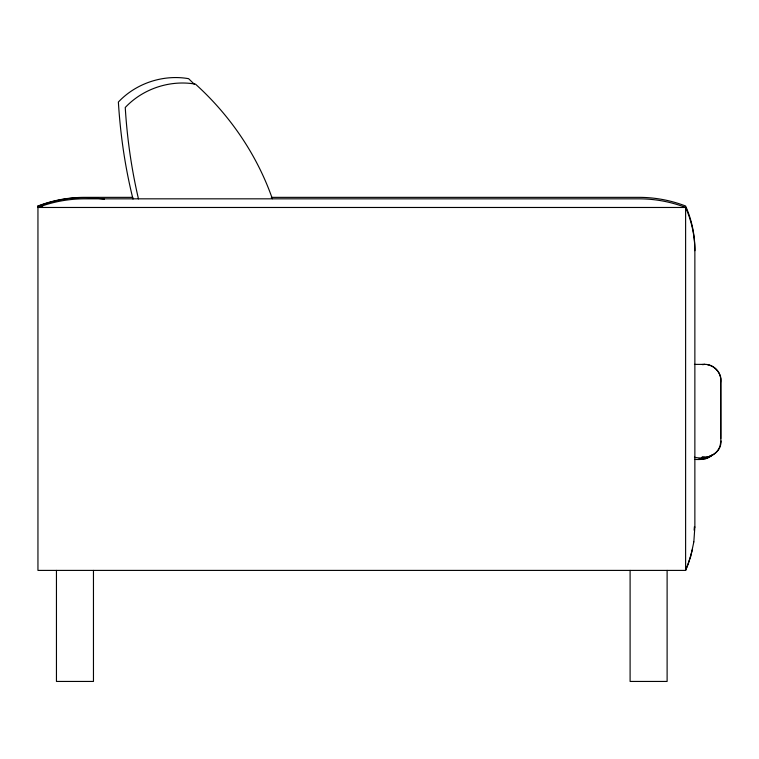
<?xml version="1.0" encoding="UTF-8"?>
<svg xmlns="http://www.w3.org/2000/svg" width="759" height="759" viewBox="0 0 759 759"><rect width="100%" height="100%" fill="white"/><g stroke="black" fill="none" stroke-linecap="round" stroke-linejoin="round"><path stroke-width="1.14" d="M694.865 527.031L693.83 541.831M694.124 530.18L694.419 526.661M720.889 441.083L720.054 446.045M132.844 197.359L84.211 197.359C68.424 197.406 52.675 200.329 37.95 206.031L37.95 570.407L685.614 570.407L690.728 556.432L693.83 541.945M704.532 364.415L702.255 364.548C712.635 362.707 722.71 372.65 720.879 383.058L720.879 438.569M692.531 549.155L688.422 563.472L685.614 570.407L685.614 207.473C670.89 201.79 655.14 198.877 639.353 198.83L84.211 198.83C68.433 198.877 52.675 201.79 37.95 207.473L685.614 207.473C691.62 221.04 694.827 235.831 694.865 250.679M719.731 446.823C717.208 453.759 709.532 458.17 702.255 457.07M712.767 454.584C708.081 459.546 700.842 459.802 694.494 459.385M711.98 455.134L706.231 458.54L698.754 459.223M702.967 364.548L704.874 364.386M694.447 457.231C706.61 460.315 723.431 453.275 720.718 438.569L720.661 378.029M271.305 197.359L639.353 197.359C655.14 197.406 670.89 200.329 685.614 206.031C691.629 219.664 694.827 234.503 694.865 249.407L694.865 527.201M37.95 206.031L41.46 206.031M42.637 206.268L37.95 206.268C58.984 198.137 82.19 195.594 104.457 199.266M694.447 364.386L702.73 364.386M704.893 457.231L702.037 457.231M707.293 364.614C713.678 365.686 719.19 370.828 720.462 377.204M194.399 84.306L188.612 78.68C163.223 74.221 136.041 83.262 118.376 102.038C120.396 134.741 125.074 167.303 133.015 199.095M272.358 198.754C256.997 154.817 229.968 115.292 195.49 84.135C170.092 79.667 142.91 88.708 125.254 107.493C127.104 138.261 131.468 168.849 138.461 198.877M701.031 459.385L698.536 459.385M667.114 570.407L667.114 681.44L630.103 681.44L630.103 570.407M93.461 570.407L93.461 681.44L56.451 681.44L56.451 570.407"/></g></svg>
